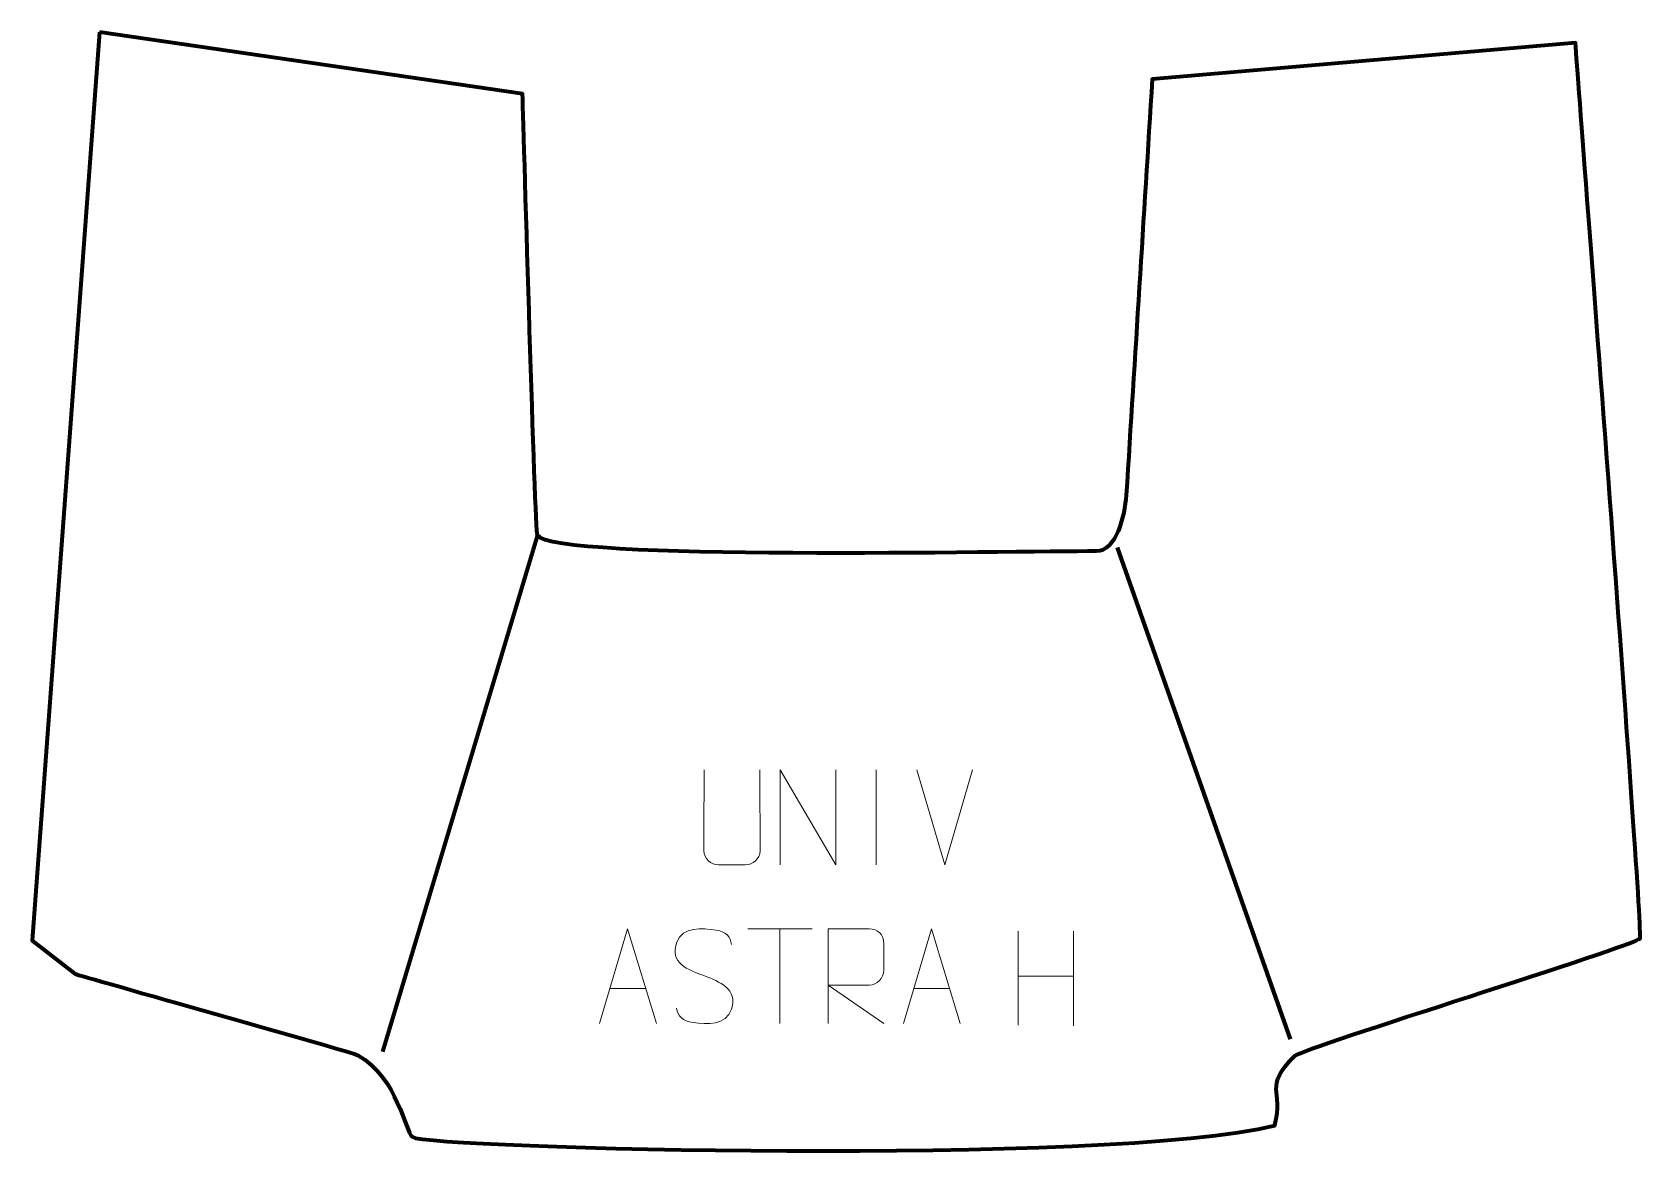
# Model space of a CAD drawing. Header units: millimetres. Extents: x -212 to 213, y -151 to 147.
import ezdxf

# ---------------------------------------------------------------- set-up
doc = ezdxf.new("R2010")
doc.units = ezdxf.units.MM
doc.header["$MEASUREMENT"] = 0
for name, color, linetype in [('layer 1', 7, 'Continuous'), ('layer 2', 7, 'Continuous'), ('layer 3', 7, 'Continuous')]:
    doc.layers.add(name, color=color, linetype=linetype)

msp = doc.modelspace()

# ---------------------------------------------------------------- linework, layer by layer
at = {"layer": 'layer 1', "color": 250, "lineweight": 9}
for points, knots in [([(-20.0961, -47.0004), (-20.0965, -52.5399), (-20.0007, -62.7417), (-20.0003, -68.2821), (-20.0003, -68.2821), (-20.1401, -70.5216), (-21.8173, -71.9478), (-23.965, -71.9583), (-23.965, -71.9583), (-26.2969, -71.9579), (-28.6288, -71.9579), (-30.9603, -71.9583), (-30.9603, -71.9583), (-32.8853, -72.0598), (-34.8574, -70.2433), (-34.8462, -68.2988), (-34.8462, -68.2988), (-34.8459, -62.7369), (-34.7505, -52.5615), (-34.7509, -47.0004)], [0, 0, 0, 0, 0.16666667, 0.16666667, 0.16666667, 0.16666667, 0.33333333, 0.33333333, 0.33333333, 0.33333333, 0.5, 0.5, 0.5, 0.5, 0.66666667, 0.66666667, 0.66666667, 0.66666667, 1, 1, 1, 1]), ([(-14.7507, -71.9581), (-14.7507, -71.9581), (-14.7507, -47.0046), (-14.7507, -47.0046), (-14.7507, -47.0046), (-14.7507, -47.0046), (-0.0959, -71.9581), (-0.0959, -71.9581), (-0.0959, -71.9581), (-0.0959, -71.9581), (-0.0959, -47.0046), (-0.0959, -47.0046)], [0, 0, 0, 0, 0.25, 0.25, 0.25, 0.25, 0.5, 0.5, 0.5, 0.5, 1, 1, 1, 1]), ([(-62.2622, -113.7624), (-62.2622, -113.7624), (-54.8912, -88.8089), (-54.8912, -88.8089), (-54.8912, -88.8089), (-54.8912, -88.8089), (-47.3213, -113.7624), (-47.3213, -113.7624)], [0, 0, 0, 0, 0.33333333, 0.33333333, 0.33333333, 0.33333333, 1, 1, 1, 1]), ([(-34.7863, -101.1118), (-39.0346, -99.6414), (-43.9427, -97.8456), (-41.9376, -92.3253), (-41.9376, -92.3253), (-40.4341, -88.1854), (-35.2205, -88.5739), (-31.6169, -89.175), (-31.6169, -89.175), (-28.7563, -89.6522), (-27.8916, -90.8654), (-27.581, -92.9495)], [0, 0, 0, 0, 0.25, 0.25, 0.25, 0.25, 0.5, 0.5, 0.5, 0.5, 1, 1, 1, 1]), ([(-2.1237, -113.7624), (-2.1237, -113.7624), (-2.1237, -88.8089), (-2.1237, -88.8089), (-2.1237, -88.8089), (1.4711, -88.8089), (5.0666, -88.8089), (8.6618, -88.8089), (8.6618, -88.8089), (10.9871, -88.8466), (12.5444, -90.3366), (12.5403, -92.703), (12.5403, -92.703), (12.5399, -94.7385), (12.5399, -97.7979), (12.5403, -99.8339), (12.5403, -99.8339), (12.5338, -101.7094), (10.7215, -103.6512), (8.712, -103.6703), (8.712, -103.6703), (8.712, -103.6703), (-2.1237, -103.6703), (-2.1237, -103.6703), (-2.1237, -103.6703), (-2.1237, -103.6703), (12.531, -113.7624), (12.531, -113.7624)], [0, 0, 0, 0, 0.125, 0.125, 0.125, 0.125, 0.25, 0.25, 0.25, 0.25, 0.375, 0.375, 0.375, 0.375, 0.5, 0.5, 0.5, 0.5, 0.625, 0.625, 0.625, 0.625, 0.75, 0.75, 0.75, 0.75, 1, 1, 1, 1]), ([(17.7378, -113.7624), (17.7378, -113.7624), (25.1088, -88.8089), (25.1088, -88.8089), (25.1088, -88.8089), (25.1088, -88.8089), (32.6787, -113.7624), (32.6787, -113.7624)], [0, 0, 0, 0, 0.33333333, 0.33333333, 0.33333333, 0.33333333, 1, 1, 1, 1]), ([(-34.7863, -101.1119), (-30.7677, -102.7586), (-25.7382, -104.6469), (-27.5722, -110.0072), (-27.5722, -110.0072), (-29.032, -114.2736), (-33.9428, -114.0169), (-37.6689, -113.4622), (-37.6689, -113.4622), (-40.4189, -113.0524), (-41.6398, -111.8389), (-42.0178, -109.7267)], [0, 0, 0, 0, 0.25, 0.25, 0.25, 0.25, 0.5, 0.5, 0.5, 0.5, 1, 1, 1, 1])]:
    msp.add_open_spline(points, degree=3, knots=knots, dxfattribs=at)
for points in [[(10.5767, -46.9943), (10.5767, -46.9943), (10.5767, -71.9684), (10.5767, -71.9684)], [(28.5767, -71.9582), (28.5767, -71.9582), (21.2549, -47.0046), (21.2549, -47.0046)], [(35.8986, -47.0046), (35.8986, -47.0046), (28.5768, -71.9582), (28.5768, -71.9582)], [(-23.2853, -88.8324), (-23.2853, -88.8324), (-6.2981, -88.8324), (-6.2981, -88.8324)], [(-14.7915, -113.7624), (-14.7915, -113.7624), (-14.7915, -88.8089), (-14.7915, -88.8089)], [(47.8866, -89.4036), (47.8866, -89.4036), (47.8866, -114.1811), (47.8866, -114.1811)], [(62.5299, -89.4036), (62.5299, -89.4036), (62.5299, -114.3571), (62.5299, -114.3571)], [(47.8866, -101.2859), (47.8866, -101.2859), (62.5299, -101.2855), (62.5299, -101.2855)], [(-59.5396, -104.513), (-59.5396, -104.513), (-50.0439, -104.513), (-50.0439, -104.513)], [(20.4604, -104.513), (20.4604, -104.513), (29.9561, -104.513), (29.9561, -104.513)]]:
    msp.add_open_spline(points, degree=3, dxfattribs=at)
at = {"layer": 'layer 2', "color": 22, "lineweight": 158}
msp.add_open_spline([(-193.9192, 147.1542), (-193.9192, 147.1542), (-82.556, 130.9075), (-82.556, 130.9075), (-82.556, 130.9075), (-82.1724, 118.8656), (-79.2769, 15.9022), (-78.6273, 14.749), (-78.6273, 14.749), (-74.767, 7.8965), (47.7503, 10.6394), (68.4447, 10.5334), (68.4447, 10.5334), (73.683, 10.5066), (75.9944, 19.8295), (76.3506, 25.3339), (76.3506, 25.3339), (78.7117, 61.8201), (80.9125, 98.3406), (83.2082, 134.8341), (83.2082, 134.8341), (83.2082, 134.8341), (194.6244, 144.3388), (194.6244, 144.3388), (194.6244, 144.3388), (196.1694, 123.4732), (212.6123, -89.8663), (211.621, -91.3295), (211.621, -91.3295), (210.3216, -93.2474), (122.9321, -120.1389), (120.8611, -122.1748), (120.8611, -122.1748), (112.0964, -130.7903), (118.1495, -130.9432), (115.4632, -140.5668), (115.4632, -140.5668), (71.8139, -151.4479), (-107.6957, -146.5138), (-111.5648, -143.6138), (-111.5648, -143.6138), (-113.4974, -142.1653), (-115.4002, -128.0922), (-125.8851, -122.0794), (-125.8851, -122.0794), (-127.1634, -121.3463), (-199.2791, -101.1953), (-200.3289, -100.6643), (-200.3289, -100.6643), (-200.3289, -100.6643), (-211.6311, -91.9308), (-211.6311, -91.9308), (-211.6311, -91.9308), (-211.6311, -91.9308), (-193.9192, 147.1542), (-193.9192, 147.1542)], degree=3, knots=[0, 0, 0, 0, 0.06666667, 0.06666667, 0.06666667, 0.06666667, 0.13333333, 0.13333333, 0.13333333, 0.13333333, 0.2, 0.2, 0.2, 0.2, 0.26666667, 0.26666667, 0.26666667, 0.26666667, 0.33333333, 0.33333333, 0.33333333, 0.33333333, 0.4, 0.4, 0.4, 0.4, 0.46666667, 0.46666667, 0.46666667, 0.46666667, 0.53333333, 0.53333333, 0.53333333, 0.53333333, 0.6, 0.6, 0.6, 0.6, 0.66666667, 0.66666667, 0.66666667, 0.66666667, 0.73333333, 0.73333333, 0.73333333, 0.73333333, 0.8, 0.8, 0.8, 0.8, 0.86666667, 0.86666667, 0.86666667, 0.86666667, 1, 1, 1, 1], dxfattribs=at)
at = {"layer": 'layer 3', "color": 187, "lineweight": 158}
for points in [[(-78.6273, 14.749), (-78.6273, 14.749), (-119.4479, -121.2297), (-119.4479, -121.2297)], [(73.9737, 11.5127), (73.9737, 11.5127), (119.5395, -117.841), (119.5395, -117.841)]]:
    msp.add_open_spline(points, degree=3, dxfattribs=at)

doc.saveas('drawing.dxf')
